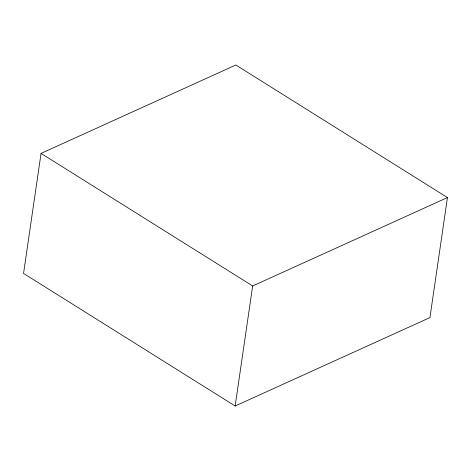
<?xml version="1.0" encoding="UTF-8"?>
<svg xmlns="http://www.w3.org/2000/svg" width="471" height="471" viewBox="0 0 471 471"><rect width="100%" height="100%" fill="white"/><g stroke="black" fill="none" stroke-linecap="round" stroke-linejoin="round"><path stroke-width="0.71" d="M41.054 153.405L23.55 273.433L235.153 405.996L429.946 317.595L447.45 197.567L235.847 65.004L41.054 153.405L252.656 285.974L447.45 197.567M235.153 405.996L252.656 285.974"/></g></svg>
